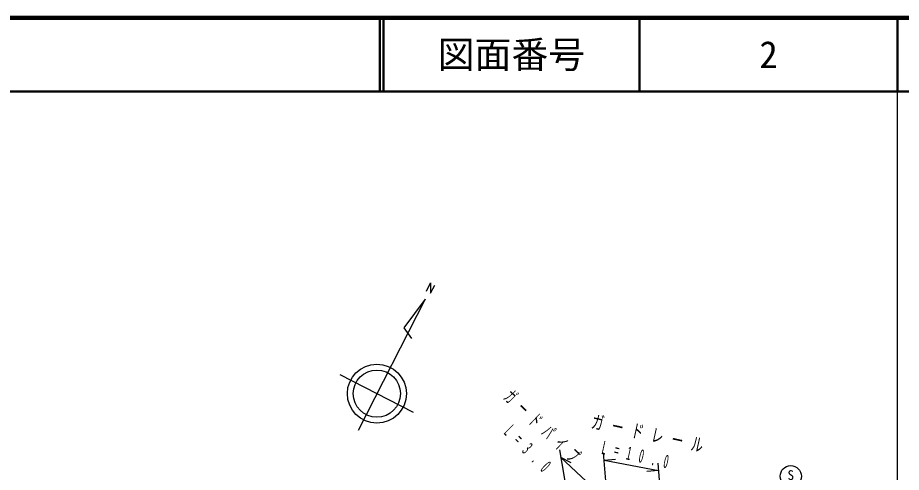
# Model space of a CAD drawing. Units: millimetres, scale not verified. Extents: x 40000 to 680000, y 20000 to 380000.
# Drawn here: x 459647 to 579500, y 318322 to 380000 of the extents above; entities that cross this region are included whole.
import ezdxf
from ezdxf.enums import TextEntityAlignment as Align

# ---------------------------------------------------------------- set-up
doc = ezdxf.new("R2010")
doc.units = ezdxf.units.MM
doc.header["$LTSCALE"] = 1000
for name, color, linetype, lineweight in [('M-BGD', 7, 'Continuous', 25), ('M-TTL', 2, 'Continuous', 140), ('M-TTL-BAND', 7, 'Continuous', 25), ('M-TTL-LINE', 7, 'Continuous', 50)]:
    doc.layers.add(name, color=color, linetype=linetype, lineweight=lineweight)
doc.layers.add('M-TTL-TXT', color=7, linetype='Continuous')
doc.styles.add('ＭＳ ゴシック', font='')
doc.styles.get('ＭＳ ゴシック').set_extended_font_data('MS Gothic')

msp = doc.modelspace()

# ---------------------------------------------------------------- linework, layer by layer
at = {"layer": 'M-BGD'}
for p, q in [((514923, 341822), (505813, 324017)), ((514923, 341822), (512024, 337913)), ((512024, 337913), (513084, 336472)), ((513349, 326451), (503378, 331553)), ((533120, 321376), (535416, 307911)), ((533288, 320391), (534669, 319669)), ((536800, 317089), (533288, 320391)), ((540326, 305560), (539111, 320962)), ((539189, 319965), (540741, 320100)), ((539189, 319965), (546543, 318576)), ((546464, 319573), (547656, 304464)), ((546543, 318576), (544991, 318442))]:
    msp.add_line(p, q, dxfattribs=at)
msp.add_lwpolyline([(515087, 342907), (515649, 344006), (515655, 342612), (516214, 343719)], dxfattribs=at)
for centre, radius in [((508364, 329002), 4000), ((508364, 329002), 3200), ((564507, 317792), 1440)]:
    msp.add_circle(centre, radius, dxfattribs=at)
at = {"layer": 'M-TTL'}
msp.add_line((680000, 380000), (40000, 380000), dxfattribs=at)
at = {"layer": 'M-TTL-BAND'}
msp.add_line((579000, 20000), (579000, 370000), dxfattribs=at)
at = {"layer": 'M-TTL-LINE'}
for p, q in [((508747, 380000), (508747, 370000)), ((509247, 380000), (509247, 370000)), ((543997, 380000), (543997, 370000)), ((579000, 380000), (579000, 370000)), ((40000, 370000), (680000, 370000))]:
    msp.add_line(p, q, dxfattribs=at)

# ---------------------------------------------------------------- texts
at = {"layer": 'M-BGD', "style": 'ＭＳ ゴシック'}
msp.add_text('S', height=1320, dxfattribs=at).set_placement((564057, 316892), align=Align.BOTTOM_LEFT)
at = {"layer": 'M-BGD', "char_height": 1833, "attachment_point": 7, "style": 'ＭＳ ゴシック'}
for s, insert, rotation in [('\\T1.82;\\W0.5;ガードパイプ', (525352, 328291), 316.8), ('\\T1.7;\\W0.65;ガードレール', (537324, 324269), 347.5), ('\\T2.81;\\W0.5;L=3.0', (525446, 323615), 315), ('\\T2.75;\\W0.5;L=10.0', (538727, 320809), 347.5)]:
    msp.add_mtext(s, dxfattribs=dict(at, insert=insert, rotation=rotation))
at = {"layer": 'M-TTL-TXT', "style": 'ＭＳ ゴシック'}
for s, p in [('図面番号', (526622, 375000)), ('2', (561497, 375000))]:
    msp.add_text(s, height=3666, dxfattribs=at).set_placement(p, align=Align.MIDDLE_CENTER)

doc.saveas('drawing.dxf')
